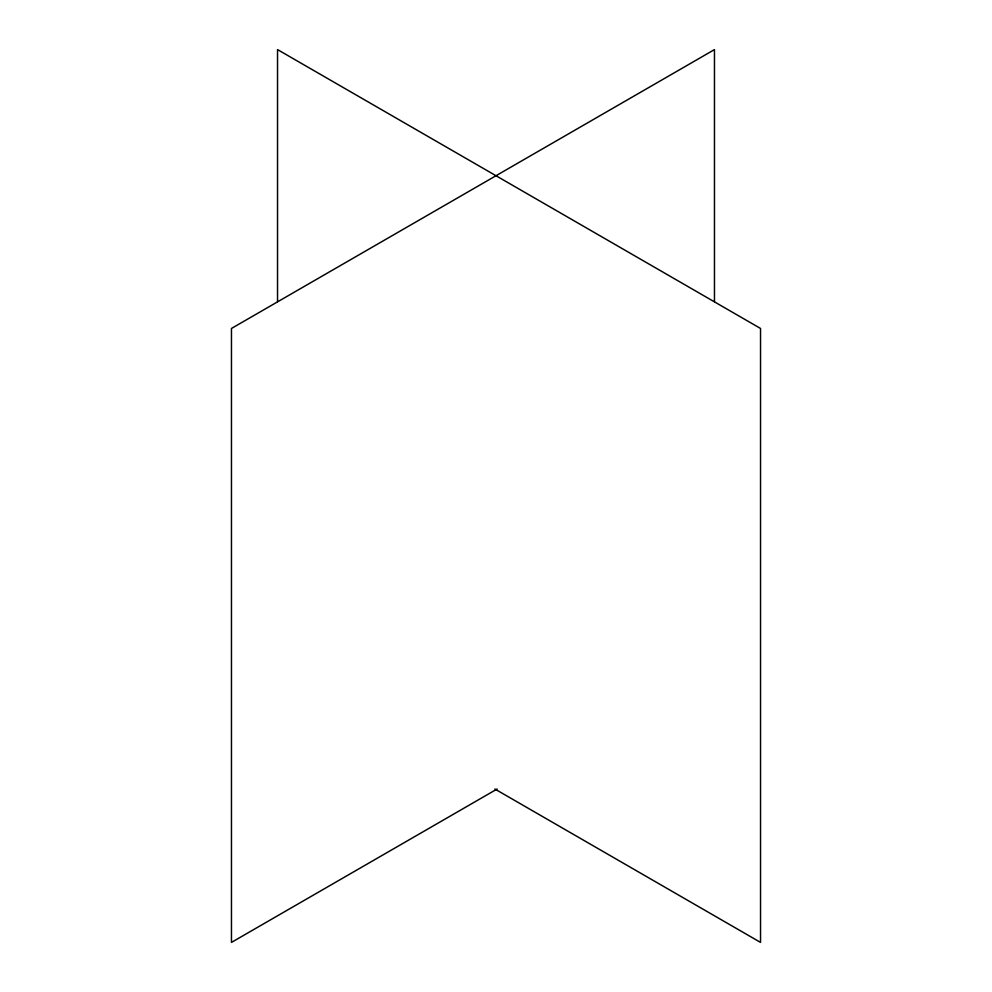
<?xml version="1.0" encoding="UTF-8"?>
<svg xmlns="http://www.w3.org/2000/svg" width="992" height="992" viewBox="0 0 992 992"><rect width="100%" height="100%" fill="white"/><g stroke="black" fill="none" stroke-linecap="round" stroke-linejoin="round"><path stroke-width="1.49" d="M497.116 789.024L231.458 942.4L231.458 328.464L714.463 49.6L714.463 301.667M494.884 789.024L760.542 942.4L760.542 328.464L277.537 49.6L277.537 301.667"/></g></svg>
